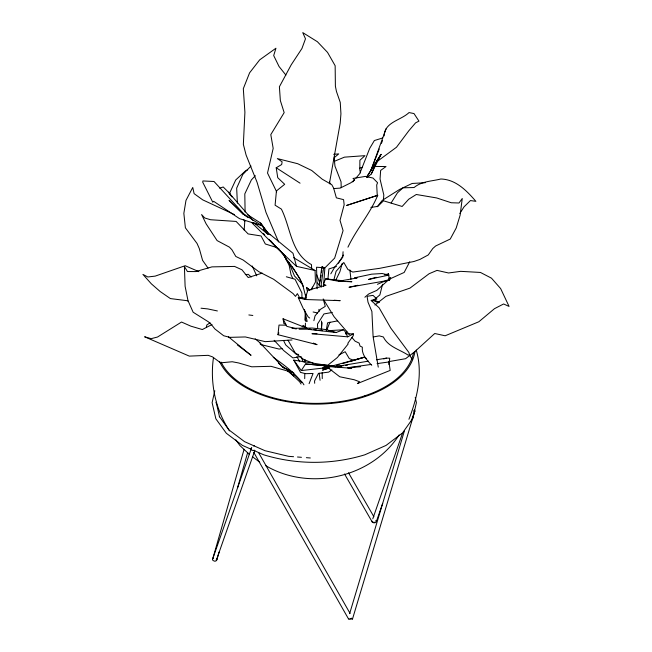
<?xml version="1.0" encoding="UTF-8"?>
<svg xmlns="http://www.w3.org/2000/svg" width="652" height="652" viewBox="0 0 652 652"><rect width="100%" height="100%" fill="white"/><g stroke="black" fill="none" stroke-linecap="round" stroke-linejoin="round"><path stroke-width="0.98" d="M304.712 378.641L304.777 373.596M304.916 362.488L304.957 359.456M305.364 327.149L305.413 323.107M305.438 321.086L305.552 311.998M305.731 297.866L305.772 294.834M305.266 312.512L304.94 320.042L306.473 321.281M346.293 333.84L353.368 333.873L353.278 335.69L347.809 343.311L348.16 343.971L337.353 357.524L327.809 365.226L323.213 364.973M312.218 288.803L312.316 287.076M343.074 251.729L342.699 257.328L334.729 267.141L330.792 273.832M323.531 286.472L324.835 268.29L322.341 267.018M244.15 230.058L244.867 220.457M383.4 200.025L383.824 195.038L380.051 179.055L380.638 170.433L386.041 166.529L374.24 166.447M327.875 279.578L328.91 268.95L336.424 266.497M372.072 521.184C372.3 523.686 377.035 523.303 376.294 520.679M411.037 421.705L414.705 411.143L414.403 409.823M313.351 343.082L317.076 344.655L277.98 334.704L278.999 325.071L286.065 325.185M348.584 618.569L349.529 619.392L351.681 618.186M321.2 329.61L322.112 322.65M388.894 364.549L389.741 358.201L386.506 358.111L376.481 359.79M319.162 285.804L321.917 266.709M320.246 281.199L320.523 279.243M320.808 277.296L321.086 275.348M321.509 272.414L321.795 270.466M322.072 268.51L322.357 266.562M323.677 267.23L321.24 284.109L321.526 286.986M216.187 403.148L216.187 402.202L219.528 416.856L219.333 416.449L228.86 429.855L244.533 441.648L264.957 450.695L288.624 456.335L293.555 456.71M326.187 330.458L327.597 322.822L337.63 320.865M329.374 183.717L340.189 123.171L340.939 113.79L340.254 102.397L336.465 91.516L335.389 86.203L335.152 65.73L327.548 52.404L317.41 41.736L302.74 32.6L305.486 38.802L301.917 48.533L291.2 64.833L279.398 86.757L280.352 100.571L284.166 112.625L270.8 134.614L273.18 148.403L267.516 173.049L276.668 191.835M206.374 327.133L206.814 325.006L210.066 322.748M213.448 357.801C209.846 382.667 215.453 409.945 229.569 430.874M214.793 390.768L212.112 402.675L215.861 418.804L226.325 433.27L242.462 445.414L251.607 449.464M309.089 383.661L313.058 373.482L305.543 373.669L300.515 372.39L293.775 360.108L335.373 366.685L343.408 365.682M350.1 618.65L351.648 619.05A1.801 0.424 16.7 0 0 352.512 618.992L352.186 618.512M352.512 618.992L414.851 411.013L414.525 410.532A2.461 0.579 16.7 0 0 414.167 410.328M313.865 320.686L315.071 315.837L320.523 309.284L325.283 306.367L323.196 298.942L334.077 316.75L349.26 334.411M382.545 284.272L379.88 294.908L372.325 301.281M251.721 447.476L212.568 559.253A1.801 1.532 19.1 0 0 213.09 560.533L214.573 561.176A2.461 2.095 19.1 0 0 216.146 560.802L254.842 450.426M216.774 560.068L216.782 558.976M251.093 448.201L250.979 448.649A1.801 1.532 19.1 0 0 251.501 449.929L252.976 450.573A2.461 2.095 19.1 0 0 254.549 450.198M333.734 280.368L336.073 271.346L343.808 262.503L347.907 269.504L352.789 272.08L379.757 268.314L413.865 261.517L419.855 259.463L428.258 254.932L432.773 248.534L435.658 245.983L450.255 239.04L456.213 227.996L460.108 215.233L462.252 198.51L458.992 202.992L451.249 202.748L436.685 197.955L416.286 194.492L408.698 199.243L402.137 206.464L383.506 200.792L377.81 206.391L370.858 207.417M384.118 135.918C384.566 121.965 400.67 120.538 409.04 112.568L413.996 113.562L418.959 121.117L415.609 122.837L408.812 130.783L396.489 147.246L376.489 161.957L371.306 173.97L367.459 177.287M342.243 263.294L339.896 271.737L335.967 279.798M212.797 558.642L244.109 449.261M216.228 559.905L216.888 559.758L219.129 551.959M237.613 487.582L247.695 452.472M349.627 613.671L404.387 430.956M309.692 318.037L308.192 316.929L303.62 309.301L298.274 297.63L304.932 299.496L307.842 290.23L326.024 285.299L323.302 284.011L325.698 278.852L342.813 280.759M372.789 518.813L402.463 433.336M376.351 521.584L382.691 503.336M386.082 128.778L370.866 170.547L379.252 148.958M408.926 419.285C417.37 397.573 423.091 373.025 416.229 350.1M381.436 143.334L382.528 140.514M326.799 330.026L329.969 322.137M254.231 445.422L253.807 446.131M414.705 411.143L414.191 411.934M377.728 195.307L346.799 205.388L377.728 195.307C369.986 213.88 356.53 229.039 347.94 247.181M371.306 173.97L381.053 154.369L366.742 176.79M277.98 334.704L278.909 332.911M357.924 285.266L348.991 287.271L389.505 280.156L390.662 277.939L388.673 278.38M345.47 333.897L346.84 331.289M311.248 289.83L315.454 281.974L315.063 270.498L293.653 257.703M409.733 261.77L404.175 272.446L389.415 279.137M376.489 161.957L381.053 154.369L366.579 177.352M377.206 206.765L382.284 200.36L399.774 189.341L412.137 183.465L425.316 182.699M338.453 263.221L343.506 255.013M391.135 202.968L397.484 192.788L403.026 187.809L414.061 187.531C421.583 181.183 431.787 181.289 440.874 178.998C455.887 179.422 466.702 190.751 475.887 201.338L470.451 200.563L464.053 206.823L459.847 213.489M212.682 558.805L213.31 558.079M302.153 326.962L303.164 325.364L306.171 327.483M293.775 360.108L301.281 370.564L305.543 364.003L341.607 367.043L338.046 366.84M399.114 434.941C371.599 477.892 309.146 491.592 265.535 465.552M352.716 181.941L354.631 179.691M355.902 178.183L359.725 173.685L369.708 148.379L374.37 140.53L382.7 137.98M329.847 368.087L322.887 368.03L324.965 365.723L305.543 364.003M212.748 558.503L213.408 558.356M255.331 175.69L251.37 179.944L244.802 193.897L245.103 212.03M250.987 166.04L242.772 174.524L236.668 188.135L237.385 203.139M390.662 277.939L376.832 290.385L368.747 293.938L364.875 297.239M374.916 305.022L385.911 296.358L409.986 288.119L429.114 273.734L437.011 270.384L448.552 272.976L460.679 271.346L480.442 272.446L491.486 278.176L500.654 288.6L509.082 306.432L503.613 303.971L494.485 308.681L478.861 321.746L445.137 335.788L434.745 333.498L414.55 351.868L405.577 358.706L388.869 361.599M331.892 369.896L328.665 372.121L318.429 373.425L314.557 380.988L314.696 383.286M300.067 183.179L276.212 167.776L281.688 164.532L282.112 161.786L277.336 158.591L297.703 163.717L311.68 170.457L322.251 179.21L331.746 184.638L333.579 187.98L336.367 197.849L343.588 199.642L344.158 204.793L340.018 220.36L343.074 230.637L334.655 258.102L324.981 267.793L316.546 267.23L317.141 288.746M317.002 333.726L311.949 333.71L347.687 336.839L353.368 333.873M211.982 324.541L202.324 329.537L190.889 326.171L181.525 322.039L157.531 337.027L151.158 338.673L144.622 336.791L189.3 356.114L208.192 355.332L212.544 356.888L220.588 362.838L232.259 361.746L238.624 362.96L251.745 366.807L271.045 366.318L293.653 372.748L293.669 375.805L287.426 370.743M338.999 354.867L345.177 351.73L349.293 358.584L354.036 360.458M374.59 522.276L372.431 522.35L344.525 473.98M322.887 368.03L326.293 366.391L351.738 368.266L348.755 368.241M387.573 279.977L377.418 284.305M334.5 161.248L344.46 157.148L364.998 155.657L359.896 160.27L359.806 170.033L360.532 172.861M247.703 169.813L245.828 170.579L235.731 179.96L229.911 192.487L230.058 194.508M299.121 329.227L307.133 329.211L336.147 332.528L343.229 329.773L344.818 331.061L347.687 336.839M219.781 188.208L223.204 186.977L228.396 192.153L253.131 220.572M328.918 367.989L322.463 370.124L329.236 368.03M336.293 365.544L339.056 364.631M262.202 273.115L248.216 277.548L241.965 269.798L234.565 266.415L211.957 266.88L195.787 271.574L187.434 271.542L184.402 266.497L185.111 286.285L187.98 300.588L193.139 312.226L208.265 321.738L211.044 324.15L214.948 329.007L223.685 335.747L229.806 337.353L245.356 336.954L265.242 341.648L292.039 339.977M359.774 168.135L362.585 167.262M350.507 361.461L364.052 357.28L366.628 358.535M342.87 363.482L364.052 357.28L331.55 366.155M383.718 358.918L386.506 358.111M376.155 277.304L368.584 279.455L388.788 275.103L388.445 273.799L384.664 274.875M373.498 336.921L379.26 335.87L383.376 336.978C387.956 346.701 399.717 349.488 408.005 355.047L409.635 354.949L408.845 352.422L390.768 328.086L379.097 307.777L371.045 300.417L376.921 299.113L373.058 295.38L367.932 296.155L367.149 296.847L368.005 302.169L371.893 311.485L373.107 336.709L378.258 367.133M332.316 312.447L323.979 313.93L317.483 324.077L317.646 327.891M301.142 356.481L292.911 357.932L283.734 350.589L274.158 340.311M282.129 348.559L279.129 349.081L260.278 344.403M368.462 361.135L335.373 366.685L331.55 366.473M325.698 278.852L338.518 281.257L357.109 277.956L354.606 277.817L371.648 274.166L382.219 273.522L388.788 275.103M371.167 364.444L347.483 367.752L360.613 366.734M377.092 363.612L388.934 361.958L390.173 370.417L357.41 383.572L359.619 381.787L354.199 379.741L339.757 376.774L326.293 366.391M345.413 365.43L347.418 365.177M301.281 370.564L326.35 367.712M333.71 154.337L338.73 153.888L334.174 157.678L334.957 166.13L341.045 181.81L341.2 187.654M245.282 274.582L248.273 274.353L251.207 276.994M333.596 188.567L340.157 188.118L350.752 182.829L354.696 179.911L352.993 178.469L365.373 176.407L372.968 178.045L377.573 182.723L376.693 184.989L377.263 195.812M328.421 330.686L343.229 329.773M304.932 299.496L340.181 300.662L334.191 300.23M338.518 281.257L351.876 281.77L347.85 281.322M298.274 297.63L306.261 298.208M248.844 314.957L252.829 315.462M297.499 457.003L301.444 457.305M306.375 457.68L310.311 457.981M201.02 308.209L207.768 308.918L217.385 310.955M309.064 329.024L310.988 329.268M313.873 329.619L316.766 329.977M318.689 330.214L322.544 330.686M413.507 410.98L413.987 411.07A1.801 0.424 16.7 0 0 414.851 411.013M298.697 354.46L295.959 353.954L285.723 344.941L283.498 340.377M313.115 311.99L317.524 312.936M268.885 239.317L276.521 247.458L296.481 266.334L315.063 270.498M253.53 222.438L267.622 234.052L270.523 234.802L293.009 253.269L296.481 266.334M285.649 324.077L283.864 323.604L283.066 318.779L307.206 328.298M286.35 276.774L295.063 279.252L301.909 292.952L301.957 298.388M336.147 332.528L325.967 329.562L312.226 328.046L291.982 328.306L296.399 328.82L286.807 326.342L283.066 318.779M277.442 247.768L265.323 243.978L261.053 235.951L248.11 233.921L236.138 221.435L210.547 219.732L204.752 217.98L201.598 214.557L206.097 223.799L217.1 240.58L229.447 247.157L231.916 249.757L235.82 256.456L243.155 260.018L258.795 271.68L273.595 279.26L293.041 293.555L295.486 296.375L297.385 293.636L299.733 297.956M267.622 234.052L262.063 225.771L239.48 218.624L213.693 201.338L212.772 202.201L202.707 182.161L202.935 180.954L214.019 181.492L245.951 216.252M313.107 363.099L304.093 359.733L295.495 353.433L287.997 340.189M253.432 450.271L263.701 454.803C296.497 464.852 332.015 464.852 364.81 454.803L386.057 445.414L402.48 432.985L412.855 418.397L416.4 402.675L415.242 397.435M188.51 301.363L186.953 300.662L170.376 298.575L160.139 291.501L151.362 283.84L142.918 274.402L147.833 276.97L155.2 276.114L185.176 265.714L198.95 271.68M234.402 214.573L202.699 199.854L194.117 193.644L192.756 187.466L185.975 200.417L183.848 213.343L185.388 227.817L197.051 243.473L199.284 248.518L202.593 260.368L208.053 268.102M293.653 372.748L282.74 366.946L278.404 363.05M291.028 371.705L282.74 366.946L259.74 342.593L255.16 338.828M279.097 248.999L276.521 247.458L274.516 245.16M276.212 167.776L277.744 177.694L284.68 184.296L276.448 190.914L275.087 205.201L281.411 209.121C290.816 227.89 290.931 253.481 311.469 264.614L311.664 268.591M262.063 225.771L242.577 213.408L229.048 200.327L243.481 214.508M247.336 214.565L260.596 223.041L268.355 233.432M273.269 357.288C283.579 364.582 294.305 372.292 301.762 382.528M310.116 290.083L306.53 287.573L307.459 291.485M284.19 367.997L282.74 366.946L285.087 368.845M252.446 456.71L259.765 462.227M237.304 344.875L251.069 355.316L228.453 336.831M244.973 215.242L242.577 213.408L244.924 215.339M246.57 216.464L248.167 217.686M255.348 223.188L256.945 224.41M263.335 229.3L270.523 234.802M293.164 373.71L302.414 382.414L303.946 384.827M287.801 370.638L299.635 381.77L301.045 384.036M249.186 454.265L239.895 445.503L235.82 439.815M317.288 282.944L321.102 286.75M285.103 256.04L252.137 223.017M306.505 287.393L309.684 290.564M364.9 395.805L365.511 396.416M291.11 265.128L286.432 260.376L284.076 254.85M306.065 297.948L302.601 284.492L294.484 275.959L288.926 262.569M263.335 233.392L264.72 234.875M371.746 365.291C367.06 360.303 361.485 354.623 362.349 347.19L360.051 346.082L359.13 343.107L355.047 341.143L351.827 337.402M270.507 240.547L273.18 243.62M285.886 75.086L279.04 66.488L273.693 55.55L275.951 48.224L259.692 59.845L249.586 72.845L243.318 88.664L244.907 112.299L243.359 144.353L246.097 155.046L257.043 182.201L266.016 212.454L278.575 241.949M228.396 192.153L231.949 196.896M259.74 342.593L261.419 344.892M260.596 223.041L268.265 233.783M280.058 250.303L295.397 271.778L299.928 278.942L302.601 284.492M292.609 374.166L293.669 375.805M292.129 266.481L299.928 278.942L303.196 286.399M348.527 472.798L373.898 516.767M243.832 219.708L244.81 221.419M258.689 452.798L350.042 613.385M253.775 452.374L348.633 619.131M296.929 356.668L299.716 361.787M292.764 278.306L291.061 274.859L289.203 265.543L283.71 254.174M252.194 265.967L256.749 275.853M316.685 274.696L319.83 283.001M301.485 357.402L303.188 362.023M329.537 181.957L330.108 183.888M304.525 309.602L307.149 321.469M320.075 380.279L319.121 373.18M389.505 280.156L388.445 273.799M349.855 269.912L350.955 279.26M318.942 309.358L319.113 311.338M321.534 321.077L321.64 329.162M322.186 372.577L322.267 378.633M414.925 351.615A99.585 57.498 0 0 1 324.411 403.898A99.585 57.498 0 0 1 219.528 361.501M374.061 300.026A99.585 57.498 0 0 1 379.456 302.447M413.539 352.512A98.354 56.789 0 0 1 324.191 403.164A98.354 56.789 0 0 1 221.109 362.121M372.757 300.327A98.354 56.789 0 0 1 378.356 302.805M409.66 355.316A100.742 58.158 0 0 1 412.186 359.554M372.431 522.35A2.461 1.157 -30 0 1 372.651 521.372M375.968 520.573A2.461 1.157 -30 0 1 375.894 520.907"/></g></svg>
